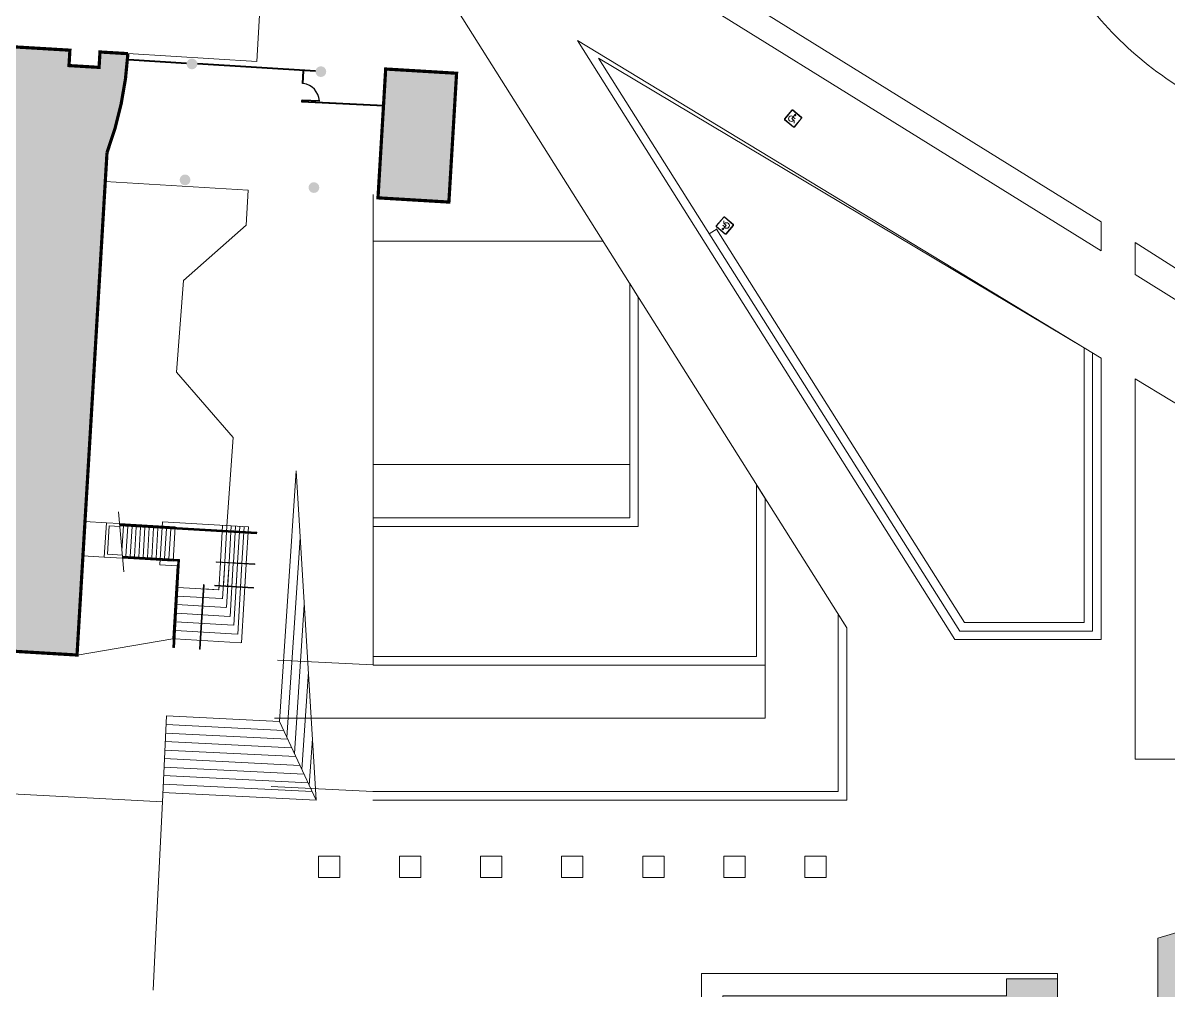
# Model space of a CAD drawing. Header units: feet. Extents: x 6763715 to 6770513, y 1886699 to 1891873.
# Drawn here: x 6767050.6 to 6767319.1, y 1888836.6 to 1889063.4 of the extents above; entities that cross this region are included whole.
import ezdxf

# ---------------------------------------------------------------- set-up
doc = ezdxf.new("R2010")
doc.units = ezdxf.units.FT
doc.header["$LTSCALE"] = 48
doc.header["$MEASUREMENT"] = 0
doc.layers.get('0').update_dxf_attribs({"lineweight": 0})
for name, color, linetype, lineweight in [('A-Anno-Note', 7, 'Continuous', 25), ('C-BLDG-HTCH', 253, 'Continuous', 0), ('C-PKNG-STRP', 3, 'Continuous', 0), ('Housing_Layout_Building', 7, 'Continuous', 0), ('Housing_Layout_Hatch', 253, 'Continuous', 0), ('Housing_Layout_Walks', 6, 'Continuous', 0), ('Housing_SiteDemo_Walks', 6, 'Continuous', 0), ('L-SITE-WALK', 6, 'Continuous', 0)]:
    doc.layers.add(name, color=color, linetype=linetype, lineweight=lineweight)
doc.layers.add('C-BLDG', color=7, linetype='Continuous')
doc.layers.get('Housing_SiteDemo_Walks').off()

# ---------------------------------------------------------------- blocks, each defined once
blk = doc.blocks.new('Campus_Base_Map_NEW$0$Site Plan$0$HANDI')
for p, q in [((0, 0.07912658333467937), (0, 0)), ((0, 0), (0.0625, 0)), ((0.0625, 0), (0.09407491666691688, -0.03864783333240968))]:
    blk.add_line(p, q)
blk.add_circle((0, 0.09412658333409732), 0.015)
blk.add_arc((-0.006249999996119489, -0.006249999999757468), 0.05412658333333333, 90, 0)
blk = doc.blocks.new('Campus_Base_Map_NEW$0$handicap')
at = {"layer": 'C-PKNG-STRP'}
blk.add_line((563729.991326647, 157499.4996887749), (563730.0408205213, 157499.4780398154), dxfattribs=at)
for points in [[(563729.849394419, 157499.3976255395), (563730.055974239, 157499.3157262478, 0.4142135623730971), (563730.0740041835, 157499.3235187809), (563730.1559034751, 157499.530098601, 0.4142135623730953), (563730.148110942, 157499.5481285455), (563729.9415311218, 157499.6300278371, 0.414213562373095), (563729.9235011775, 157499.6222353042), (563729.841601886, 157499.415655484, 0.4142135623730931)], [(563729.8519537719, 157499.404081159), (563730.0585335919, 157499.3221818672, 0.4142135623730951), (563730.067548564, 157499.3260781338), (563730.1494478555, 157499.5326579539, 0.4142135623730951), (563730.1455515893, 157499.5416729262), (563729.9389717692, 157499.6235722178, 0.4142135623730951), (563729.929956797, 157499.6196759513), (563729.8480575053, 157499.4130961312, 0.4142135623730951)]]:
    blk.add_lwpolyline(points, format="xyb", close=True, dxfattribs=at)
at = {"layer": 'C-PKNG-STRP', "rotation": 335.9749199039166}
blk.add_blockref('Campus_Base_Map_NEW$0$Site Plan$0$HANDI', (563729.9752189872, 157499.4635529569), dxfattribs=at)

msp = doc.modelspace()

# ---------------------------------------------------------------- hatches: boundary and pattern name
at = {"layer": 'C-BLDG-HTCH'}
h = msp.add_hatch(color=256, dxfattribs=at)
edge = h.paths.add_edge_path(flags=17)
edge.add_arc((6766858.385412023, 1888970.857595325), 1.261066773464562, 0, 360)
edge = h.paths.add_edge_path()
edge.add_line((6766754.742929704, 1889121.86694162), (6766756.027465622, 1889121.066970375))
edge = h.paths.add_edge_path()
edge.add_line((6766756.027465623, 1889121.066970375), (6766755.227483646, 1889119.782423981))
edge = h.paths.add_edge_path(flags=17)
edge.add_line((6766755.227483643, 1889119.782423981), (6766753.94294672, 1889120.582395286))
edge = h.paths.add_edge_path()
edge.add_line((6766753.942946721, 1889120.582395286), (6766754.742929704, 1889121.86694162))
edge = h.paths.add_edge_path(flags=17)
edge.add_arc((6766761.407928551, 1889116.824781607), 1.261067782318787, 0, 360)
edge = h.paths.add_edge_path()
edge.add_line((6766766.74263198, 1889141.135068419), (6766768.027168904, 1889140.335097114))
edge = h.paths.add_edge_path()
edge.add_line((6766767.227185861, 1889139.050549773), (6766765.942648997, 1889139.850522085))
edge = h.paths.add_edge_path()
edge.add_line((6766765.942648994, 1889139.850522085), (6766766.742631977, 1889141.135068419))
edge = h.paths.add_edge_path()
edge.add_line((6766768.027168903, 1889140.335097114), (6766767.22718586, 1889139.050549773))
edge = h.paths.add_edge_path(flags=17)
edge.add_arc((6766839.231405907, 1889081.414216638), 1.261067782318787, 0, 360)
edge = h.paths.add_edge_path(flags=17)
edge.add_arc((6766859.372681164, 1889080.212815985), 1.261067782318787, 0, 360)
edge = h.paths.add_edge_path(flags=17)
edge.add_arc((6766879.508959966, 1889078.927481967), 1.261067782318787, 0, 360)
edge = h.paths.add_edge_path(flags=17)
edge.add_arc((6766899.650233899, 1889077.726059157), 1.261067782318787, 0, 360)
edge = h.paths.add_edge_path(flags=17)
edge.add_arc((6766919.050628362, 1889064.104220761), 1.261067782318787, 0, 360)
edge = h.paths.add_edge_path(flags=17)
edge.add_arc((6766919.791518567, 1889076.524646824), 1.261067782318787, 0, 360)
edge = h.paths.add_edge_path(flags=17)
edge.add_arc((6766962.031375469, 1888912.252035455), 1.261066773464562, 0, 360)
edge = h.paths.add_edge_path()
edge.add_arc((6767013.413103064, 1888880.25279336), 1.261066773464562, 0, 360)
edge = h.paths.add_edge_path(flags=17)
edge.add_arc((6766987.722244533, 1888896.252409546), 1.261066773464562, 0, 360)
edge = h.paths.add_edge_path(flags=17)
edge.add_arc((6767039.725890194, 1888904.373923617), 1.00885422585503, 0, 360)
edge = h.paths.add_edge_path(flags=17)
edge.add_arc((6766936.340515931, 1888928.2516517), 1.261066773464562, 0, 360)
edge = h.paths.add_edge_path(flags=17)
edge.add_arc((6766939.191913028, 1889062.902808428), 1.261067782318787, 0, 360)
edge = h.paths.add_edge_path(flags=17)
edge.add_arc((6766969.403828951, 1889061.10069059), 1.261067782318787, 0, 360)
edge = h.paths.add_edge_path()
edge.add_arc((6767088.624803466, 1889026.617563066), 1.261067782318787, 0, 360)
edge = h.paths.add_edge_path()
edge.add_arc((6767118.828871163, 1889024.813758668), 1.261067782318787, 0, 360)
edge = h.paths.add_edge_path()
edge.add_arc((6767090.246531807, 1889053.808306992), 1.261067782318787, 0, 360)
edge = h.paths.add_edge_path()
edge.add_arc((6767120.458460351, 1889052.006197496), 1.261067782318787, 0, 360)
edge = h.paths.add_edge_path()
edge.add_line((6766751.308336549, 1889113.012333265), (6766749.175023092, 1889109.586829612))
edge.add_line((6766749.175023088, 1889109.586829612), (6766762.734116723, 1889101.142595496))
edge.add_line((6766762.734116727, 1889101.142595496), (6766770.20060327, 1889113.131684206))
edge.add_line((6766770.200603271, 1889113.131684205), (6766838.954311822, 1889070.313611563))
edge.add_line((6766838.95431182, 1889070.313611563), (6766910.536901551, 1889066.043764452))
edge.add_line((6766910.536901552, 1889066.043764453), (6766931.372974902, 1889053.067587297))
edge.add_line((6766931.372974901, 1889053.067587297), (6766932.349866594, 1889054.636184878))
edge.add_line((6766932.349866593, 1889054.636184878), (6766989.029476923, 1889051.255289169))
edge.add_line((6766989.029476924, 1889051.255289169), (6766989.630193536, 1889061.325919763))
edge.add_line((6766989.630193537, 1889061.325919762), (6767061.635285524, 1889057.030690058))
edge.add_line((6767061.635285521, 1889057.03069006), (6767061.42004702, 1889053.422287018))
edge.add_line((6767061.420047022, 1889053.422287017), (6767068.469485925, 1889053.001782223))
edge.add_line((6767068.469485922, 1889053.001782223), (6767068.684734905, 1889056.610418858))
edge.add_line((6767068.684734905, 1889056.610418858), (6767075.229974108, 1889056.220000311))
edge.add_arc((6766995.16836624, 1889060.995614712), 80.20391229566037, 339.5761060766075, 356.5863947931437, ccw=False)
edge.add_line((6767070.33038341, 1889033.007425728), (6767063.301282391, 1888915.188945072))
edge.add_line((6767063.301282391, 1888915.18894507), (6767037.89710839, 1888916.704568972))
edge.add_line((6767037.897108392, 1888916.704568973), (6767016.564275743, 1888882.450080875))
edge.add_line((6767016.564275743, 1888882.450080875), (6766913.800758969, 1888946.448452045))
edge.add_line((6766913.800758967, 1888946.448452046), (6766911.134218737, 1888942.166742002))
edge.add_line((6766911.134218738, 1888942.166742001), (6766888.440634604, 1888956.299715808))
edge.add_line((6766888.440634603, 1888956.299715809), (6766887.373987763, 1888954.586990229))
edge.add_line((6766887.373987765, 1888954.586990228), (6766891.655803459, 1888951.920393356))
edge.add_line((6766891.655803459, 1888951.920393356), (6766890.055850437, 1888949.351317945))
edge.add_line((6766890.055850439, 1888949.351317945), (6766877.210381495, 1888957.35114945))
edge.add_line((6766877.210381494, 1888957.35114945), (6766879.876978448, 1888961.632950676))
edge.add_line((6766879.876978446, 1888961.632950676), (6766875.951987076, 1888964.077342304))
edge.add_line((6766875.951987075, 1888964.077342304), (6766886.618415677, 1888981.20458007))
edge.add_line((6766886.618415678, 1888981.204580071), (6766872.202982283, 1888990.182148526))
edge.add_line((6766872.202982285, 1888990.182148526), (6766861.536598852, 1888973.054893725))
edge.add_line((6766861.53659885, 1888973.054893725), (6766857.611570323, 1888975.499294453))
edge.add_line((6766857.611570323, 1888975.499294453), (6766854.944969196, 1888971.217485615))
edge.add_line((6766854.944969194, 1888971.217485616), (6766842.099524147, 1888979.217300209))
edge.add_line((6766842.09952415, 1888979.217300207), (6766843.699489515, 1888981.786382804))
edge.add_line((6766843.699489515, 1888981.786382804), (6766847.981286676, 1888979.119772268))
edge.add_line((6766847.981286676, 1888979.119772268), (6766849.047932446, 1888980.832496901))
edge.add_line((6766849.047932447, 1888980.832496901), (6766723.591012354, 1889058.964076418))
edge.add_line((6766723.591012353, 1889058.964076418), (6766741.72376325, 1889088.080277694))
edge.add_line((6766741.723763251, 1889088.080277694), (6766735.301094732, 1889092.080134928))
edge.add_line((6766735.301094731, 1889092.080134929), (6766738.501025985, 1889097.218342748))
edge.add_line((6766738.501025986, 1889097.218342748), (6766727.867863161, 1889103.840403528))
edge.add_line((6766727.867863158, 1889103.840403528), (6766738.534284829, 1889120.967645261))
edge.add_line((6766738.534284832, 1889120.967645261), (6766751.308336549, 1889113.012333264))
h.paths.add_polyline_path([(6767135.654499205, 1889052.615734399), (6767152.271059294, 1889051.62456921), (6767150.468952473, 1889021.412651619), (6767133.852392625, 1889022.403816793)])
edge = h.paths.add_edge_path(flags=17)
edge.add_arc((6766874.864293342, 1888960.365653615), 1.261066773464562, 0, 360)
at = {"layer": 'Housing_Layout_Hatch'}
h = msp.add_hatch(color=256, dxfattribs=at)
h.paths.add_polyline_path([(6767351.913814751, 1888859.248270921), (6767316.664862754, 1888848.782785401), (6767316.664862754, 1888826.378011873), (6767293.14291231, 1888826.378011873), (6767293.142912308, 1888839.254533358), (6767281.161316686, 1888839.254533357), (6767281.161316686, 1888835.292054728), (6767214.664891721, 1888835.292054729), (6767214.727547334, 1888747.444306354), (6767167.388833078, 1888747.460562784), (6767167.350304222, 1888635.571868579), (6767214.727391722, 1888635.655250647), (6767214.727391721, 1888539.078162743), (6767252.081558389, 1888539.078162743), (6767252.081558389, 1888553.540553823), (6767328.248225054, 1888553.540553824), (6767328.248225057, 1888592.12804249), (6767356.410455251, 1888592.128091225), (6767356.41045525, 1888652.69269457), (6767360.935725054, 1888652.69269457), (6767360.935725054, 1888750.19705089), (6767382.39952353, 1888756.569849045)])
h.paths.add_polyline_path([(6766931.492668943, 1888750.104210204), (6766937.864549172, 1888759.598402172), (6766959.848576572, 1888759.598402172), (6766959.848576573, 1888764.140068839), (6766960.848572598, 1888764.140068839), (6766960.848572599, 1888757.457611818), (6766981.181905934, 1888757.457611818), (6766981.181905933, 1888755.457611818), (6767021.015239265, 1888755.535853437), (6767021.015239265, 1888752.390020104), (6767028.848572598, 1888752.390020104), (6767028.848572598, 1888757.390020103), (6767068.348572598, 1888757.390020104), (6767068.348572598, 1888755.457611818), (6767103.754822599, 1888755.390020104), (6767103.799643518, 1888753.473353438), (6767114.40065593, 1888753.556686771), (6767114.317322598, 1888758.265020104), (6767131.796489266, 1888758.265020104), (6767131.796489265, 1888738.348353438), (6767121.254822599, 1888738.348353437), (6767121.254822599, 1888732.05668677), (6767123.299643518, 1888732.05668677), (6767123.29964352, 1888710.723402172), (6767113.754666985, 1888710.723402172), (6767113.754666986, 1888714.723402172), (6766997.348572598, 1888714.723353438), (6766997.348572598, 1888712.827520104), (6766960.538126465, 1888712.827520104)])
h.paths.add_polyline_path([(6766918.418096785, 1888722.777265209), (6766952.308410448, 1888700.30001194), (6766894.698150098, 1888613.437037366), (6766896.319833262, 1888612.264105357), (6766886.968301322, 1888598.164622957), (6766888.590155006, 1888596.991526632), (6766883.33918396, 1888589.074674355), (6766865.563920462, 1888600.86090562), (6766867.12570471, 1888603.215275882), (6766861.783196834, 1888606.758375389), (6766857.200239006, 1888599.848384268), (6766840.280218963, 1888611.070395804), (6766850.275237438, 1888626.140413544), (6766853.086681964, 1888624.275754825), (6766864.39437778, 1888641.325023135), (6766862.72840995, 1888642.429953689), (6766910.723039933, 1888714.794238821), (6766912.390028844, 1888713.688367085)])
h.paths.add_polyline_path([(6766899.061912418, 1888558.507491009), (6766879.805611452, 1888529.474129436), (6766885.778220518, 1888525.512905263), (6766887.696841591, 1888528.405741696), (6766909.642167814, 1888513.850703609), (6766907.7189482, 1888510.949419585), (6766913.557087556, 1888507.088824175), (6766915.471766036, 1888509.984273867), (6766937.431527706, 1888495.419759977), (6766937.254822599, 1888495.175969023), (6766937.254666985, 1888474.817152172), (6766950.754822599, 1888474.817152172), (6766950.754666986, 1888463.817103437), (6766960.588155931, 1888463.817152173), (6766960.588155931, 1888468.108770105), (6766991.92133365, 1888468.108770104), (6766991.921333652, 1888467.817103437), (6767086.921489266, 1888467.817103437), (6767086.921489265, 1888465.817103437), (6767095.921489266, 1888465.817103437), (6767095.921489265, 1888476.525436771), (6767112.400655933, 1888476.52543677), (6767112.400655933, 1888484.650485505), (6767121.254822599, 1888484.650436771), (6767121.254822599, 1888505.983770105), (6767078.671489266, 1888505.983770103), (6767078.588155933, 1888508.483770104), (6766991.640239266, 1888508.192103437), (6766991.640239266, 1888501.390020104), (6766971.140239263, 1888501.327520104), (6766971.140239265, 1888509.974421623), (6766970.729457436, 1888510.483770104)])
h.paths.add_polyline_path([(6767090.108989266, 1888515.983770103), (6767090.108989265, 1888536.606830497), (6767083.192322597, 1888536.606830498), (6767083.192322598, 1888565.889205941), (6767076.58815593, 1888565.889205941), (6767076.588155931, 1888610.973353437), (6767083.192322598, 1888610.973353438), (6767083.192322598, 1888638.201904754), (6767076.588155931, 1888638.201904755), (6767076.588155933, 1888665.140020104), (6767101.921489265, 1888665.223353438), (6767101.891883841, 1888674.223402173), (6767123.254822599, 1888674.223353437), (6767123.254822598, 1888664.556686771), (6767119.254722707, 1888664.556652646), (6767119.254666986, 1888636.973402172), (6767115.442166985, 1888636.973353437), (6767115.442166985, 1888610.973353437), (6767119.254822599, 1888610.973402172), (6767119.254666985, 1888565.973402172), (6767115.442322599, 1888565.973353437), (6767115.442166986, 1888539.973353438), (6767121.254822599, 1888539.973402172), (6767121.254822599, 1888515.983770105)])

# ---------------------------------------------------------------- linework, layer by layer
at = {"layer": 'A-Anno-Note'}
for p, q in [((6767116.315011133, 1889049.242831184), (6767116.148543082, 1889049.250965381)), ((6767116.11065308, 1889045.060600573), (6767116.119548319, 1889045.247597427))]:
    msp.add_line(p, q, dxfattribs=at)
for points in [[(6767116.119548319, 1889045.247597427), (6767115.9530699, 1889045.255516627), (6767115.9530699, 1889044.894122154)], [(6767120.115271883, 1889045.057525151), (6767120.119231482, 1889045.140764361), (6767116.123749422, 1889045.330825155), (6767116.123749422, 1889045.247397585)]]:
    msp.add_lwpolyline(points, dxfattribs=at)
msp.add_arc((6767115.659258546, 1889044.819658561), 4.471517362388661, 4.118033124720481, 81.56710212319175, dxfattribs=at)
at = {"layer": 'C-BLDG'}
for p, q in [((6767119.19739257, 1889052.006197496, -5591.380280499252), (6767091.505554194, 1889053.753323617)), ((6767119.207886992, 1889052.172533436, -5591.380280499252), (6767091.516048618, 1889053.919659556)), ((6767116.14854308, 1889049.25096538), (6767116.291536929, 1889052.177364643)), ((6767116.315011133, 1889049.242831184), (6767116.458004983, 1889052.169230446)), ((6767120.115271883, 1889045.057525151), (6767116.119789821, 1889045.247585939))]:
    msp.add_line(p, q, dxfattribs=at)
at = {"layer": 'C-BLDG', "const_width": 0.75, "elevation": -5592.130280499252}
msp.add_lwpolyline([(6766838.95431182, 1889070.313611563), (6766910.536901552, 1889066.043764452), (6766931.372974901, 1889053.067587297), (6766932.349866596, 1889054.636184877), (6766989.029476924, 1889051.255289169), (6766989.630193537, 1889061.325919762), (6767061.635285524, 1889057.030690059), (6767061.420047022, 1889053.422287017), (6767068.469485925, 1889053.001782223), (6767068.684734908, 1889056.610418858), (6767075.229974111, 1889056.22000031, -0.07435797780306067), (6767070.33038341, 1889033.007425728), (6767063.301282392, 1888915.188945071), (6767037.897108391, 1888916.704568972), (6767016.564275743, 1888882.450080875), (6766913.80075897, 1888946.448452045), (6766911.134218738, 1888942.166742001), (6766888.440634605, 1888956.299715807)], format="xyb", dxfattribs=at)
at = {"layer": 'C-BLDG', "elevation": -5591.380280499252}
for points in [[(6767088.985464023, 1889053.808306992), (6767075.358381731, 1889054.664800268)], [(6767088.995918775, 1889053.97464543), (6767075.368836483, 1889054.831138706)]]:
    msp.add_lwpolyline(points, dxfattribs=at)
at = {"layer": 'C-BLDG', "const_width": 0.75, "elevation": -5592.130280499252}
msp.add_lwpolyline([(6767135.654499205, 1889052.615734399), (6767152.271059294, 1889051.624569209), (6767150.468952473, 1889021.412651619), (6767133.852392625, 1889022.403816793)], close=True, dxfattribs=at)
at = {"layer": 'C-BLDG'}
for points in [[(6767115.9530699, 1889044.894122154), (6767135.228148576, 1889043.984346728)], [(6767116.11065308, 1889045.060600573), (6767135.236067776, 1889044.150825147)]]:
    msp.add_lwpolyline(points, dxfattribs=at)
at = {"layer": 'Housing_Layout_Building'}
msp.add_lwpolyline([(6767351.913814751, 1888859.248270921), (6767316.664862754, 1888848.782785401), (6767316.664862754, 1888826.378011873), (6767293.14291231, 1888826.378011873), (6767293.142912308, 1888839.254533358), (6767281.161316686, 1888839.254533357), (6767281.161316686, 1888835.292054728), (6767214.664891721, 1888835.292054729), (6767214.727547334, 1888747.444306354), (6767167.388833078, 1888747.460562784), (6767167.350304222, 1888635.571868579), (6767214.727391722, 1888635.655250647), (6767214.727391721, 1888539.078162743), (6767252.081558389, 1888539.078162743), (6767252.081558389, 1888553.540553823), (6767328.248225054, 1888553.540553824), (6767328.248225057, 1888592.12804249), (6767356.410455251, 1888592.128091225), (6767356.41045525, 1888652.69269457), (6767360.935725054, 1888652.69269457), (6767360.935725054, 1888750.19705089), (6767382.39952353, 1888756.569849045)], close=True, dxfattribs=at)
at = {"layer": 'Housing_Layout_Walks'}
for points in [[(6767303.372786867, 1889016.806205108), (6767164.61330585, 1889102.984579154), (6767161.553676941, 1889098.083136179), (6767303.372786867, 1889009.994849254)], [(6767311.372786866, 1889011.911681529), (6767365.076954238, 1888977.675118668), (6767362.017325329, 1888972.773675693), (6767311.372786866, 1889004.43586964)], [(6767119.896209897, 1888868.004484623), (6767124.896209899, 1888868.004484622), (6767124.8962099, 1888863.004484623), (6767119.896475778, 1888863.004218771)], [(6767138.896209899, 1888868.004484624), (6767143.8962099, 1888868.004484624), (6767143.8962099, 1888863.004484623), (6767138.896475778, 1888863.004218771)], [(6767157.896209897, 1888868.004484624), (6767162.8962099, 1888868.004484623), (6767162.8962099, 1888863.004484623), (6767157.896475779, 1888863.004218771)], [(6767176.896209899, 1888868.004484623), (6767181.8962099, 1888868.004484623), (6767181.8962099, 1888863.004484623), (6767176.896475779, 1888863.004218772)], [(6767195.896209899, 1888868.004484623), (6767200.8962099, 1888868.004484622), (6767200.896209899, 1888863.004484622), (6767195.896475779, 1888863.004218771)], [(6767214.896209899, 1888868.004484624), (6767219.8962099, 1888868.004484623), (6767219.8962099, 1888863.004484623), (6767214.896475779, 1888863.004218772)], [(6767233.896209899, 1888868.004484624), (6767238.8962099, 1888868.004484623), (6767238.8962099, 1888863.004484623), (6767233.896475778, 1888863.004218772)]]:
    msp.add_lwpolyline(points, close=True, dxfattribs=at)
for points in [[(6767243.714224728, 1888921.586811679), (6767142.79648915, 1889081.794518298)], [(6767199.354090703, 1889029.533169976), (6767180.624569559, 1889059.266433524), (6767299.372786867, 1888987.251545476)], [(6767185.550845527, 1889055.198360632), (6767270.206813672, 1888920.806338948), (6767301.372786866, 1888920.806338947), (6767301.372786867, 1888986.038644943)], [(6767185.550845527, 1889055.198360632), (6767299.372786867, 1888987.251545476)], [(6767199.354090704, 1889029.533169977), (6767269.102926705, 1888918.806338947), (6767303.372786867, 1888918.806338946), (6767303.372786867, 1888984.82574441)], [(6767213.333709899, 1889015.155383817), (6767211.501612274, 1889014.001312346)], [(6767213.193857806, 1889015.067288451), (6767271.310700638, 1888922.806338947), (6767299.372786866, 1888922.806338947), (6767299.372786867, 1888987.251545476)], [(6767132.686102526, 1889012.280383817), (6767186.584701281, 1889012.280383818)], [(6767192.862529388, 1888959.847231662), (6767192.862529388, 1889002.314281847)], [(6767194.862529388, 1888999.139265965), (6767192.862529388, 1889002.314281847)], [(6767132.686102525, 1888945.347231662), (6767194.862529388, 1888945.347231662), (6767194.862529388, 1888999.139265965)], [(6767303.372786867, 1888984.82574441), (6767299.372786867, 1888987.251545476)], [(6767311.372786866, 1888890.732415376), (6767357.902428554, 1888890.732415375), (6767336.858991095, 1888964.518026927), (6767311.372786866, 1888979.974142277)], [(6767311.372786866, 1888890.732415376), (6767311.372786866, 1888979.974142277)], [(6767132.686102525, 1888947.347231663), (6767192.862529388, 1888947.347231661), (6767192.862529388, 1888959.847231662), (6767132.686102524, 1888959.847231662)], [(6767192.862529388, 1888959.847231662), (6767192.862529388, 1888947.347231661), (6767132.686102525, 1888947.347231663), (6767132.686102525, 1888945.347231662)], [(6767222.61252939, 1888955.0859206), (6767222.61252939, 1888914.847231661), (6767132.686102524, 1888914.847231663)], [(6767224.612529387, 1888951.910904719), (6767222.612529388, 1888955.085920601)], [(6767224.612529387, 1888951.910904719), (6767224.61252939, 1888912.847231662), (6767132.686102525, 1888912.847231662)], [(6767108.8089673, 1888884.364926784), (6767132.62691287, 1888883.174782584), (6767241.714224728, 1888883.174782583), (6767241.714224728, 1888924.761827561)], [(6767243.714224728, 1888921.586811679), (6767241.714224728, 1888924.761827561)], [(6767243.714224728, 1888881.174782584), (6767243.714224728, 1888921.586811679)], [(6767109.61252939, 1888900.347231661), (6767224.612529388, 1888900.347231662), (6767224.61252939, 1888912.847231662), (6767132.686102525, 1888912.847231662)], [(6767109.61252939, 1888900.347231662), (6767224.612529388, 1888900.347231662), (6767224.61252939, 1888912.847231662)], [(6767110.258484295, 1888913.967896643), (6767132.610733943, 1888912.850997685)], [(6767132.62691287, 1888881.174782584), (6767243.714224728, 1888881.174782584)]]:
    msp.add_lwpolyline(points, dxfattribs=at)
at = {"layer": 'Housing_Layout_Walks', "elevation": -5592.130280499252}
msp.add_lwpolyline([(6767132.686102525, 1889023.184200612), (6767132.686102525, 1888912.847231662)], dxfattribs=at)
at = {"layer": 'Housing_Layout_Walks'}
msp.add_lwpolyline([(6767293.143083202, 1888839.254484624), (6767293.143083204, 1888840.504484623), (6767209.665047333, 1888840.504484714), (6767209.665047334, 1888822.717701913), (6767160.932253574, 1888822.717701912), (6767160.932253573, 1888673.349163924, 0.04594096780936396), (6767164.267979963, 1888633.614359939, 0.3636764399992563), (6767166.729547487, 1888631.551035245), (6767214.727547334, 1888631.551035245), (6767214.727547334, 1888635.571868579), (6767197.500739781, 1888635.571868579), (6767197.500739781, 1888634.571868579), (6767191.273030801, 1888634.571868579), (6767191.273030801, 1888635.571868579), (6767167.350459836, 1888635.571868579), (6767167.350459836, 1888635.717701912), (6767167.412959845, 1888817.717701912), (6767214.665047333, 1888817.717701913), (6767214.665047334, 1888835.292005993), (6767281.161472298, 1888835.292005994), (6767281.161472298, 1888839.254484622)], format="xyb", close=True, dxfattribs=at)
at = {"layer": 'L-SITE-WALK', "lineweight": 0}
for p, q in [((6767074.271781557, 1888934.732625527, -5592.130280499252), (6767073.013130227, 1888948.758469618, -5592.130280499252)), ((6767065.148697132, 1888946.492396328, -5592.130280499252), (6767070.184005105, 1888946.191991478, -5592.130280499252)), ((6767069.703357187, 1888938.135492668, -5592.130280499252), (6767070.184015173, 1888946.191990878, -5592.130280499252)), ((6767073.259905217, 1888946.008505255, -5592.130280499252), (6767070.184015173, 1888946.191990878, -5592.130280499252)), ((6767070.417279607, 1888938.808731099, -5592.130280499252), (6767070.815323421, 1888945.480568549, -5592.130280499252)), ((6767073.320689764, 1888945.331125351, -5592.130280499252), (6767070.815323421, 1888945.480568549, -5592.130280499252)), ((6767073.259905217, 1888946.008505255, -5592.130280499252), (6767086.296613299, 1888945.230893509, -5592.130280499252)), ((6767105.423281947, 1888943.96364323, -5592.130280499252), (6767073.27129933, 1888945.881505798, -5592.130280499252)), ((6767105.415762041, 1888943.837760861, -5592.130280499252), (6767073.282704176, 1888945.754494582, -5592.130280499252)), ((6767105.408243144, 1888943.711878432, -5592.130280499252), (6767073.294098952, 1888945.627483968, -5592.130280499252)), ((6767105.400734317, 1888943.585995404, -5592.130280499252), (6767073.305493728, 1888945.500473353, -5592.130280499252)), ((6767073.833781863, 1888939.613491663, -5592.130280499252), (6767074.181808044, 1888945.448223093, -5592.130280499252)), ((6767074.18932669, 1888945.574084313, -5592.130280499252), (6767074.196835512, 1888945.699967342, -5592.130280499252)), ((6767074.211852508, 1888945.951722322, -5592.130280499252), (6767074.204344343, 1888945.825850371, -5592.130280499252)), ((6767074.768387116, 1888938.338669956, -5592.130280499252), (6767075.188872279, 1888945.388152477, -5592.130280499252)), ((6767075.196390923, 1888945.514013696, -5592.130280499252), (6767075.203899749, 1888945.639896726, -5592.130280499252)), ((6767075.218916742, 1888945.891651705, -5592.130280499252), (6767075.211408575, 1888945.765779755, -5592.130280499252)), ((6767075.775451351, 1888938.278599339, -5592.130280499252), (6767076.195936512, 1888945.328081859, -5592.130280499252)), ((6767076.203455156, 1888945.453943079, -5592.130280499252), (6767076.210963981, 1888945.579826108, -5592.130280499252)), ((6767076.225980976, 1888945.831581088, -5592.130280499252), (6767076.218472809, 1888945.705709137, -5592.130280499252)), ((6767076.782515583, 1888938.218528722, -5592.130280499252), (6767077.203000744, 1888945.268011243, -5592.130280499252)), ((6767077.210519388, 1888945.393872463, -5592.130280499252), (6767077.218028214, 1888945.519755492, -5592.130280499252)), ((6767077.233045209, 1888945.771510473, -5592.130280499252), (6767077.225537041, 1888945.64563852, -5592.130280499252)), ((6767077.789579817, 1888938.158458106, -5592.130280499252), (6767078.210064978, 1888945.207940626, -5592.130280499252)), ((6767078.217583621, 1888945.333801846, -5592.130280499252), (6767078.225092449, 1888945.459684875, -5592.130280499252)), ((6767078.240109441, 1888945.711439856, -5592.130280499252), (6767078.232601278, 1888945.585567904, -5592.130280499252)), ((6767078.796644049, 1888938.09838749, -5592.130280499252), (6767079.217129212, 1888945.147870009, -5592.130280499252)), ((6767079.224647854, 1888945.273731229, -5592.130280499252), (6767079.232156681, 1888945.399614258, -5592.130280499252)), ((6767079.247173675, 1888945.651369239, -5592.130280499252), (6767079.239665506, 1888945.525497289, -5592.130280499252)), ((6767079.803708282, 1888938.038316873, -5592.130280499252), (6767080.224193444, 1888945.087799394, -5592.130280499252)), ((6767080.231712086, 1888945.213660613, -5592.130280499252), (6767080.239220912, 1888945.339543642, -5592.130280499252)), ((6767080.254237907, 1888945.591298623, -5592.130280499252), (6767080.246729743, 1888945.465426671, -5592.130280499252)), ((6767080.810773179, 1888937.978257334, -5592.130280499252), (6767081.231258279, 1888945.027738847, -5592.130280499252)), ((6767081.238776322, 1888945.153589996, -5592.130280499252), (6767081.246285148, 1888945.279473026, -5592.130280499252)), ((6767081.261302143, 1888945.531228006, -5592.130280499252), (6767081.253793975, 1888945.405356054, -5592.130280499252)), ((6767081.817837411, 1888937.918186717, -5592.130280499252), (6767082.238322513, 1888944.96766823, -5592.130280499252)), ((6767082.245840555, 1888945.093519379, -5592.130280499252), (6767082.253349381, 1888945.219402409, -5592.130280499252)), ((6767082.268366372, 1888945.47115739, -5592.130280499252), (6767082.260858208, 1888945.345285438, -5592.130280499252)), ((6767082.73479506, 1888936.347508672, -5592.130280499252), (6767083.335489546, 1888946.418141596, -5592.130280499252)), ((6767083.252904789, 1888945.033448762, -5592.130280499252), (6767083.260413614, 1888945.159331792, -5592.130280499252)), ((6767083.275430609, 1888945.411086772, -5592.130280499252), (6767083.267922442, 1888945.285214821, -5592.130280499252)), ((6767103.476721244, 1888945.216722316, -5592.130280499252), (6767083.335489546, 1888946.418141596, -5592.130280499252)), ((6767083.831965877, 1888937.798045483, -5592.130280499252), (6767084.252450978, 1888944.847526997, -5592.130280499252)), ((6767084.259969022, 1888944.973378147, -5592.130280499252), (6767084.267477849, 1888945.099261174, -5592.130280499252)), ((6767084.282494843, 1888945.351016157, -5592.130280499252), (6767084.274986675, 1888945.225144205, -5592.130280499252)), ((6767084.83903011, 1888937.737974868, -5592.130280499252), (6767085.259515212, 1888944.78745638, -5592.130280499252)), ((6767085.267033254, 1888944.91330753, -5592.130280499252), (6767085.27454208, 1888945.039190558, -5592.130280499252)), ((6767085.289559074, 1888945.290945539, -5592.130280499252), (6767085.282050908, 1888945.165073587, -5592.130280499252)), ((6767085.816058376, 1888937.174361056, -5592.130280499252), (6767086.296612227, 1888945.230875584, -5592.130280499252)), ((6767096.923759216, 1888937.017140061, -5592.130280499252), (6767097.434346924, 1888945.577145355, -5592.130280499252)), ((6767097.930823447, 1888936.957069444, -5592.130280499252), (6767098.441411154, 1888945.517074739, -5592.130280499252)), ((6767098.93788768, 1888936.896998827, -5592.130280499252), (6767099.448475389, 1888945.457004122, -5592.130280499252)), ((6767099.944952575, 1888936.836939289, -5592.130280499252), (6767100.455539623, 1888945.396933506, -5592.130280499252)), ((6767100.952016809, 1888936.776868672, -5592.130280499252), (6767101.462603856, 1888945.336862889, -5592.130280499252)), ((6767101.959070971, 1888936.716798656, -5592.130280499252), (6767102.469657012, 1888945.276792932, -5592.130280499252)), ((6767102.966135205, 1888936.656728039, -5592.130280499252), (6767103.476721244, 1888945.216722316, -5592.130280499252)), ((6767105.423281947, 1888943.96364323, -5592.130280499252), (6767105.41577312, 1888943.837760201, -5592.130280499252)), ((6767105.408243144, 1888943.711878432, -5592.130280499252), (6767105.400734317, 1888943.585995404, -5592.130280499252)), ((6767070.417279607, 1888938.808731099, -5592.130280499252), (6767073.924779596, 1888938.59951139, -5592.130280499252)), ((6767064.668048613, 1888938.435887447, -5592.130280499252), (6767069.703356584, 1888938.135482598, -5592.130280499252)), ((6767073.989357661, 1888937.87983035, -5592.130280499252), (6767069.703357187, 1888938.135492668, -5592.130280499252)), ((6767087.356656954, 1888937.587757891, -5592.130280499252), (6767073.943767481, 1888938.387837678, -5592.130280499252)), ((6767087.223265097, 1888937.469383689, -5592.130280499252), (6767073.955162257, 1888938.260827064, -5592.130280499252)), ((6767087.08988397, 1888937.351019964, -5592.130280499252), (6767073.96656871, 1888938.133825858, -5592.130280499252)), ((6767086.956502788, 1888937.232655231, -5592.130280499252), (6767073.97796308, 1888938.006825374, -5592.130280499252)), ((6767073.989357661, 1888937.87983035, -5592.130280499252), (6767085.816065321, 1888937.174308088, -5592.130280499252)), ((6767074.738358753, 1888937.835084872, -5592.130280499252), (6767074.745871366, 1888937.961031345, -5592.130280499252)), ((6767074.760887759, 1888938.212776256, -5592.130280499252), (6767074.753379532, 1888938.086903297, -5592.130280499252)), ((6767075.74542299, 1888937.775014254, -5592.130280499252), (6767075.7529356, 1888937.900960729, -5592.130280499252)), ((6767075.767951992, 1888938.152705639, -5592.130280499252), (6767075.760443768, 1888938.02683268, -5592.130280499252)), ((6767076.752487222, 1888937.714943637, -5592.130280499252), (6767076.759999834, 1888937.840890113, -5592.130280499252)), ((6767076.775016227, 1888938.092635022, -5592.130280499252), (6767076.767508, 1888937.966762063, -5592.130280499252)), ((6767077.759551452, 1888937.654873021, -5592.130280499252), (6767077.767064067, 1888937.780819495, -5592.130280499252)), ((6767077.782080458, 1888938.032564406, -5592.130280499252), (6767077.774572233, 1888937.906691447, -5592.130280499252)), ((6767078.766615689, 1888937.594802404, -5592.130280499252), (6767078.774128299, 1888937.720748879, -5592.130280499252)), ((6767078.789144692, 1888937.97249379, -5592.130280499252), (6767078.781636466, 1888937.84662083, -5592.130280499252)), ((6767079.773679923, 1888937.534731787, -5592.130280499252), (6767079.781192535, 1888937.660678262, -5592.130280499252)), ((6767079.796208926, 1888937.912423173, -5592.130280499252), (6767079.7887007, 1888937.786550214, -5592.130280499252)), ((6767080.780744152, 1888937.474661172, -5592.130280499252), (6767080.788256766, 1888937.600607646, -5592.130280499252)), ((6767080.803273158, 1888937.852352556, -5592.130280499252), (6767080.795764934, 1888937.726479597, -5592.130280499252)), ((6767081.787808389, 1888937.414590555, -5592.130280499252), (6767081.795320999, 1888937.540537029, -5592.130280499252)), ((6767081.810337394, 1888937.792281939, -5592.130280499252), (6767081.802829166, 1888937.66640898, -5592.130280499252)), ((6767086.763051991, 1888936.107226206, -5592.130280499252), (6767082.73479506, 1888936.347508672, -5592.130280499252)), ((6767082.794872623, 1888937.354519938, -5592.130280499252), (6767082.802385234, 1888937.480466413, -5592.130280499252)), ((6767082.817401627, 1888937.732211323, -5592.130280499252), (6767082.809893401, 1888937.606338363, -5592.130280499252)), ((6767083.801936856, 1888937.294449321, -5592.130280499252), (6767083.809449466, 1888937.420395796, -5592.130280499252)), ((6767083.82446586, 1888937.672140705, -5592.130280499252), (6767083.816957634, 1888937.546267746, -5592.130280499252)), ((6767084.809001089, 1888937.234378704, -5592.130280499252), (6767084.8165137, 1888937.360325179, -5592.130280499252)), ((6767084.831530091, 1888937.612070089, -5592.130280499252), (6767084.824021868, 1888937.48619713, -5592.130280499252)), ((6767086.763051991, 1888936.107226206, -5592.130280499252), (6767085.74183036, 1888918.987135501, -5592.130280499252)), ((6767086.956502788, 1888937.232655231, -5592.130280499252), (6767085.747562084, 1888916.965498808, -5592.130280499252)), ((6767087.08988397, 1888937.351019964, -5592.130280499252), (6767085.873433437, 1888916.957980572, -5592.130280499252)), ((6767087.223265097, 1888937.469383689, -5592.130280499252), (6767085.999305793, 1888916.950462275, -5592.130280499252)), ((6767087.356656954, 1888937.587757891, -5592.130280499252), (6767086.125188822, 1888916.942953447, -5592.130280499252)), ((6767095.916702332, 1888937.077147579, -5592.130280499252), (6767095.909194106, 1888936.95127462, -5592.130280499252)), ((6767095.916702332, 1888937.077147579, -5592.130280499252), (6767095.909194106, 1888936.95127462, -5592.130280499252)), ((6767095.916702332, 1888937.077147579, -5592.130280499252), (6767095.909194106, 1888936.95127462, -5592.130280499252)), ((6767095.909194106, 1888936.95127462, -5592.130280499252), (6767104.972751061, 1888936.410640331, -5592.130280499252)), ((6767095.909194106, 1888936.95127462, -5592.130280499252), (6767104.972751061, 1888936.410640331, -5592.130280499252)), ((6767095.909194106, 1888936.95127462, -5592.130280499252), (6767104.972751061, 1888936.410640331, -5592.130280499252)), ((6767095.916702332, 1888937.077147579, -5592.130280499252), (6767104.980259286, 1888936.53651329, -5592.130280499252)), ((6767095.916702332, 1888937.077147579, -5592.130280499252), (6767104.980259286, 1888936.53651329, -5592.130280499252)), ((6767095.916702332, 1888937.077147579, -5592.130280499252), (6767104.980259286, 1888936.53651329, -5592.130280499252)), ((6767096.916258343, 1888936.891204003, -5592.130280499252), (6767096.533309423, 1888930.471190664, -5592.130280499252)), ((6767096.916258343, 1888936.891204003, -5592.130280499252), (6767096.533309423, 1888930.471190664, -5592.130280499252)), ((6767097.420221945, 1888928.397002312, -5592.130280499252), (6767097.923322578, 1888936.831133387, -5592.130280499252)), ((6767097.60041193, 1888931.417828441, -5592.130280499252), (6767097.923322578, 1888936.831133387, -5592.130280499252)), ((6767098.307144344, 1888926.32279316, -5592.130280499252), (6767098.930386808, 1888936.77106277, -5592.130280499252)), ((6767098.607476162, 1888931.357757824, -5592.130280499252), (6767098.930386808, 1888936.77106277, -5592.130280499252)), ((6767099.937451044, 1888936.710992154, -5592.130280499252), (6767099.194065481, 1888924.248562857, -5592.130280499252)), ((6767099.937451044, 1888936.710992154, -5592.130280499252), (6767099.614551473, 1888931.297686547, -5592.130280499252)), ((6767100.944515275, 1888936.650921537, -5592.130280499252), (6767100.080987822, 1888922.174352695, -5592.130280499252)), ((6767100.944515275, 1888936.650921537, -5592.130280499252), (6767100.621615706, 1888931.237615931, -5592.130280499252)), ((6767101.951568429, 1888936.590851581, -5592.130280499252), (6767100.967901412, 1888920.10016529, -5592.130280499252)), ((6767101.951568429, 1888936.590851581, -5592.130280499252), (6767101.628668863, 1888931.177545973, -5592.130280499252)), ((6767102.958632667, 1888936.530780964, -5592.130280499252), (6767101.85482375, 1888918.02595513, -5592.130280499252)), ((6767102.958632667, 1888936.530780964, -5592.130280499252), (6767102.635733098, 1888931.117475357, -5592.130280499252)), ((6767104.980259286, 1888936.53651329, -5592.130280499252), (6767104.972751061, 1888936.410640331, -5592.130280499252)), ((6767104.980259286, 1888936.53651329, -5592.130280499252), (6767104.972751061, 1888936.410640331, -5592.130280499252)), ((6767104.980259286, 1888936.53651329, -5592.130280499252), (6767104.972751061, 1888936.410640331, -5592.130280499252)), ((6767086.46268783, 1888931.071905701, -5592.130280499252), (6767086.58856079, 1888931.064397473, -5592.130280499252)), ((6767086.714433746, 1888931.056889246, -5592.130280499252), (6767086.840305699, 1888931.049381081, -5592.130280499252)), ((6767096.392561117, 1888930.479586194, -5592.130280499252), (6767086.966188729, 1888931.041872254, -5592.130280499252)), ((6767092.942760516, 1888931.696001473, -5592.130280499252), (6767092.041691193, 1888916.590038575, -5592.130280499252)), ((6767093.068643542, 1888931.688492646, -5592.130280499252), (6767092.167574223, 1888916.582529746, -5592.130280499252)), ((6767093.068643542, 1888931.688492646, -5592.130280499252), (6767092.942760516, 1888931.696001473, -5592.130280499252)), ((6767096.533309423, 1888930.471190664, -5592.130280499252), (6767093.006590618, 1888930.681556762, -5592.130280499252)), ((6767095.586315202, 1888931.538315444, -5592.130280499252), (6767095.578806976, 1888931.412442486, -5592.130280499252)), ((6767095.578806976, 1888931.412442486, -5592.130280499252), (6767104.64236393, 1888930.871808196, -5592.130280499252)), ((6767095.586315202, 1888931.538315444, -5592.130280499252), (6767104.649872156, 1888930.997681156, -5592.130280499252)), ((6767096.585970689, 1888931.354039567, -5592.130280499252), (6767096.533309423, 1888930.471190664, -5592.130280499252)), ((6767104.649872156, 1888930.997681156, -5592.130280499252), (6767104.64236393, 1888930.871808196, -5592.130280499252)), ((6767086.342545995, 1888929.057767163, -5592.130280499252), (6767086.468418954, 1888929.050258937, -5592.130280499252)), ((6767086.594292514, 1888929.042760781, -5592.130280499252), (6767086.720164465, 1888929.035252615, -5592.130280499252)), ((6767097.279474044, 1888928.405387711, -5592.130280499252), (6767086.846047493, 1888929.027743787, -5592.130280499252)), ((6767086.222404764, 1888927.043638695, -5592.130280499252), (6767086.348277722, 1888927.03613047, -5592.130280499252)), ((6767086.474151282, 1888927.028632313, -5592.130280499252), (6767086.600023232, 1888927.021124148, -5592.130280499252)), ((6767098.166397046, 1888926.331188628, -5592.130280499252), (6767086.72590626, 1888927.01361532, -5592.130280499252)), ((6767085.982122296, 1888923.015381764, -5592.130280499252), (6767086.107995254, 1888923.007873536, -5592.130280499252)), ((6767086.10226353, 1888925.02951023, -5592.130280499252), (6767086.228136488, 1888925.022002003, -5592.130280499252)), ((6767086.233868816, 1888923.000375381, -5592.130280499252), (6767086.359740766, 1888922.992867215, -5592.130280499252)), ((6767086.354010047, 1888925.014503848, -5592.130280499252), (6767086.479881996, 1888925.006995682, -5592.130280499252)), ((6767099.940221896, 1888922.182791723, -5592.130280499252), (6767086.485623796, 1888922.985358388, -5592.130280499252)), ((6767099.053308969, 1888924.256990205, -5592.130280499252), (6767086.605765027, 1888924.999486854, -5592.130280499252)), ((6767085.861981065, 1888921.001253296, -5592.130280499252), (6767085.987854021, 1888920.993745069, -5592.130280499252)), ((6767086.113727581, 1888920.986246914, -5592.130280499252), (6767086.239599532, 1888920.978738748, -5592.130280499252)), ((6767100.827144297, 1888920.108582569, -5592.130280499252), (6767086.365482561, 1888920.971229921, -5592.130280499252)), ((6767085.74183983, 1888918.98712483, -5592.130280499252), (6767085.867712789, 1888918.979616604, -5592.130280499252)), ((6767085.993586348, 1888918.972118447, -5592.130280499252), (6767086.119458299, 1888918.964610281, -5592.130280499252)), ((6767101.7140673, 1888918.034383485, -5592.130280499252), (6767086.245341327, 1888918.957101453, -5592.130280499252)), ((6767085.747571552, 1888916.965488137, -5592.130280499252), (6767085.873444514, 1888916.957979911, -5592.130280499252)), ((6767085.999315204, 1888916.950450595, -5592.130280499252), (6767086.125188162, 1888916.942942369, -5592.130280499252)), ((6767092.167584293, 1888916.582529146, -5592.130280499252), (6767092.041701265, 1888916.590037973, -5592.130280499252)), ((6767083.301816733, 1888880.726860899), (6767084.259330647, 1888900.891975737)), ((6767083.301816733, 1888880.726860899), (6767046.514082141, 1888882.740861366)), ((6767081.769793961, 1888849.707338494), (6767083.301816733, 1888880.726860899))]:
    msp.add_line(p, q, dxfattribs=at)
msp.add_lwpolyline([(6767405.809499485, 1889029.597318079), (6767398.09433898, 1889020.773793962, -0.1819038737843537), (6767385.42118654, 1889014.093811295, -0.174465709460623), (6767366.854510983, 1889018.863248609), (6767319.579128474, 1889049.754244977, -0.1225177707518381), (6767292.499173308, 1889079.719742994, -0.06902768046310384), (6767280.582208578, 1889111.699681491, -0.04423328225035759), (6767280.386448284, 1889134.926723327, -0.04423328225035759)], format="xyb", dxfattribs=at)
at = {"layer": 'L-SITE-WALK', "lineweight": 0, "elevation": -5592.130280499252}
msp.add_lwpolyline([(6766989.630193537, 1889061.325919762), (6766963.51044747, 1889062.884038887), (6766964.241319105, 1889075.136106898), (6767106.173066904, 1889066.670027991), (6767105.442236762, 1889054.417867348), (6767075.229974108, 1889056.220000311)], dxfattribs=at)
at = {"layer": 'L-SITE-WALK', "lineweight": 0}
for points in [[(6767069.925264379, 1889026.217011339), (6767103.453264918, 1889024.217096868), (6767102.964508818, 1889016.023239109), (6767088.240788696, 1889003.014877498), (6767086.627055237, 1888981.537610923), (6767099.881776396, 1888966.203219444), (6767098.441411303, 1888945.517077256)], [(6767110.734261815, 1888899.569074305), (6767114.650322681, 1888958.377713927)], [(6767119.370633142, 1888881.115074158), (6767114.650322681, 1888958.377713927)], [(6767112.489011706, 1888895.819564986), (6767115.609401901, 1888942.679383721)], [(6767114.2437616, 1888892.070055666), (6767116.568481119, 1888926.981053517)], [(6767085.741829759, 1888918.987125431), (6767063.301282391, 1888915.18894507)], [(6767115.998511494, 1888888.320546344), (6767117.52756034, 1888911.282723306)], [(6767084.15951902, 1888898.894467879), (6767111.693858625, 1888897.518629845)], [(6767084.259330647, 1888900.891975737), (6767110.734261815, 1888899.569074305)], [(6767119.370633142, 1888881.115074158), (6767110.734261815, 1888899.569074305)], [(6767084.059707393, 1888896.896960022), (6767112.653455441, 1888895.468185383)], [(6767083.959895762, 1888894.899452165), (6767113.613052257, 1888893.417740923)], [(6767117.753261388, 1888884.571037026), (6767118.486639563, 1888895.5843931)], [(6767083.760272507, 1888890.904436451), (6767115.532245886, 1888889.316852001)], [(6767083.860084133, 1888892.901944309), (6767114.572649071, 1888891.367296462)], [(6767083.660460876, 1888888.906928594), (6767116.4918427, 1888887.26640754)], [(6767083.460837621, 1888884.911912881), (6767118.411036327, 1888883.165518619)], [(6767083.56064925, 1888886.909420737), (6767117.451439515, 1888885.21596308)], [(6767083.361025993, 1888882.914405024), (6767119.370633142, 1888881.115074158)], [(6767081.769793961, 1888849.707338494), (6767081.122723171, 1888836.605856683)]]:
    msp.add_lwpolyline(points, dxfattribs=at)

# ---------------------------------------------------------------- block references
at = {"layer": 'Housing_SiteDemo_Walks', "xscale": 12, "yscale": 12, "zscale": 12}
for p, rotation in [((-249878.4740733395, 2196004.066660002), 341.8854636237829), ((13779443.47543095, 1485645.383103632), 161.0980204059759)]:
    msp.add_blockref('Campus_Base_Map_NEW$0$handicap', p, dxfattribs=dict(at, rotation=rotation))

doc.saveas('drawing.dxf')
